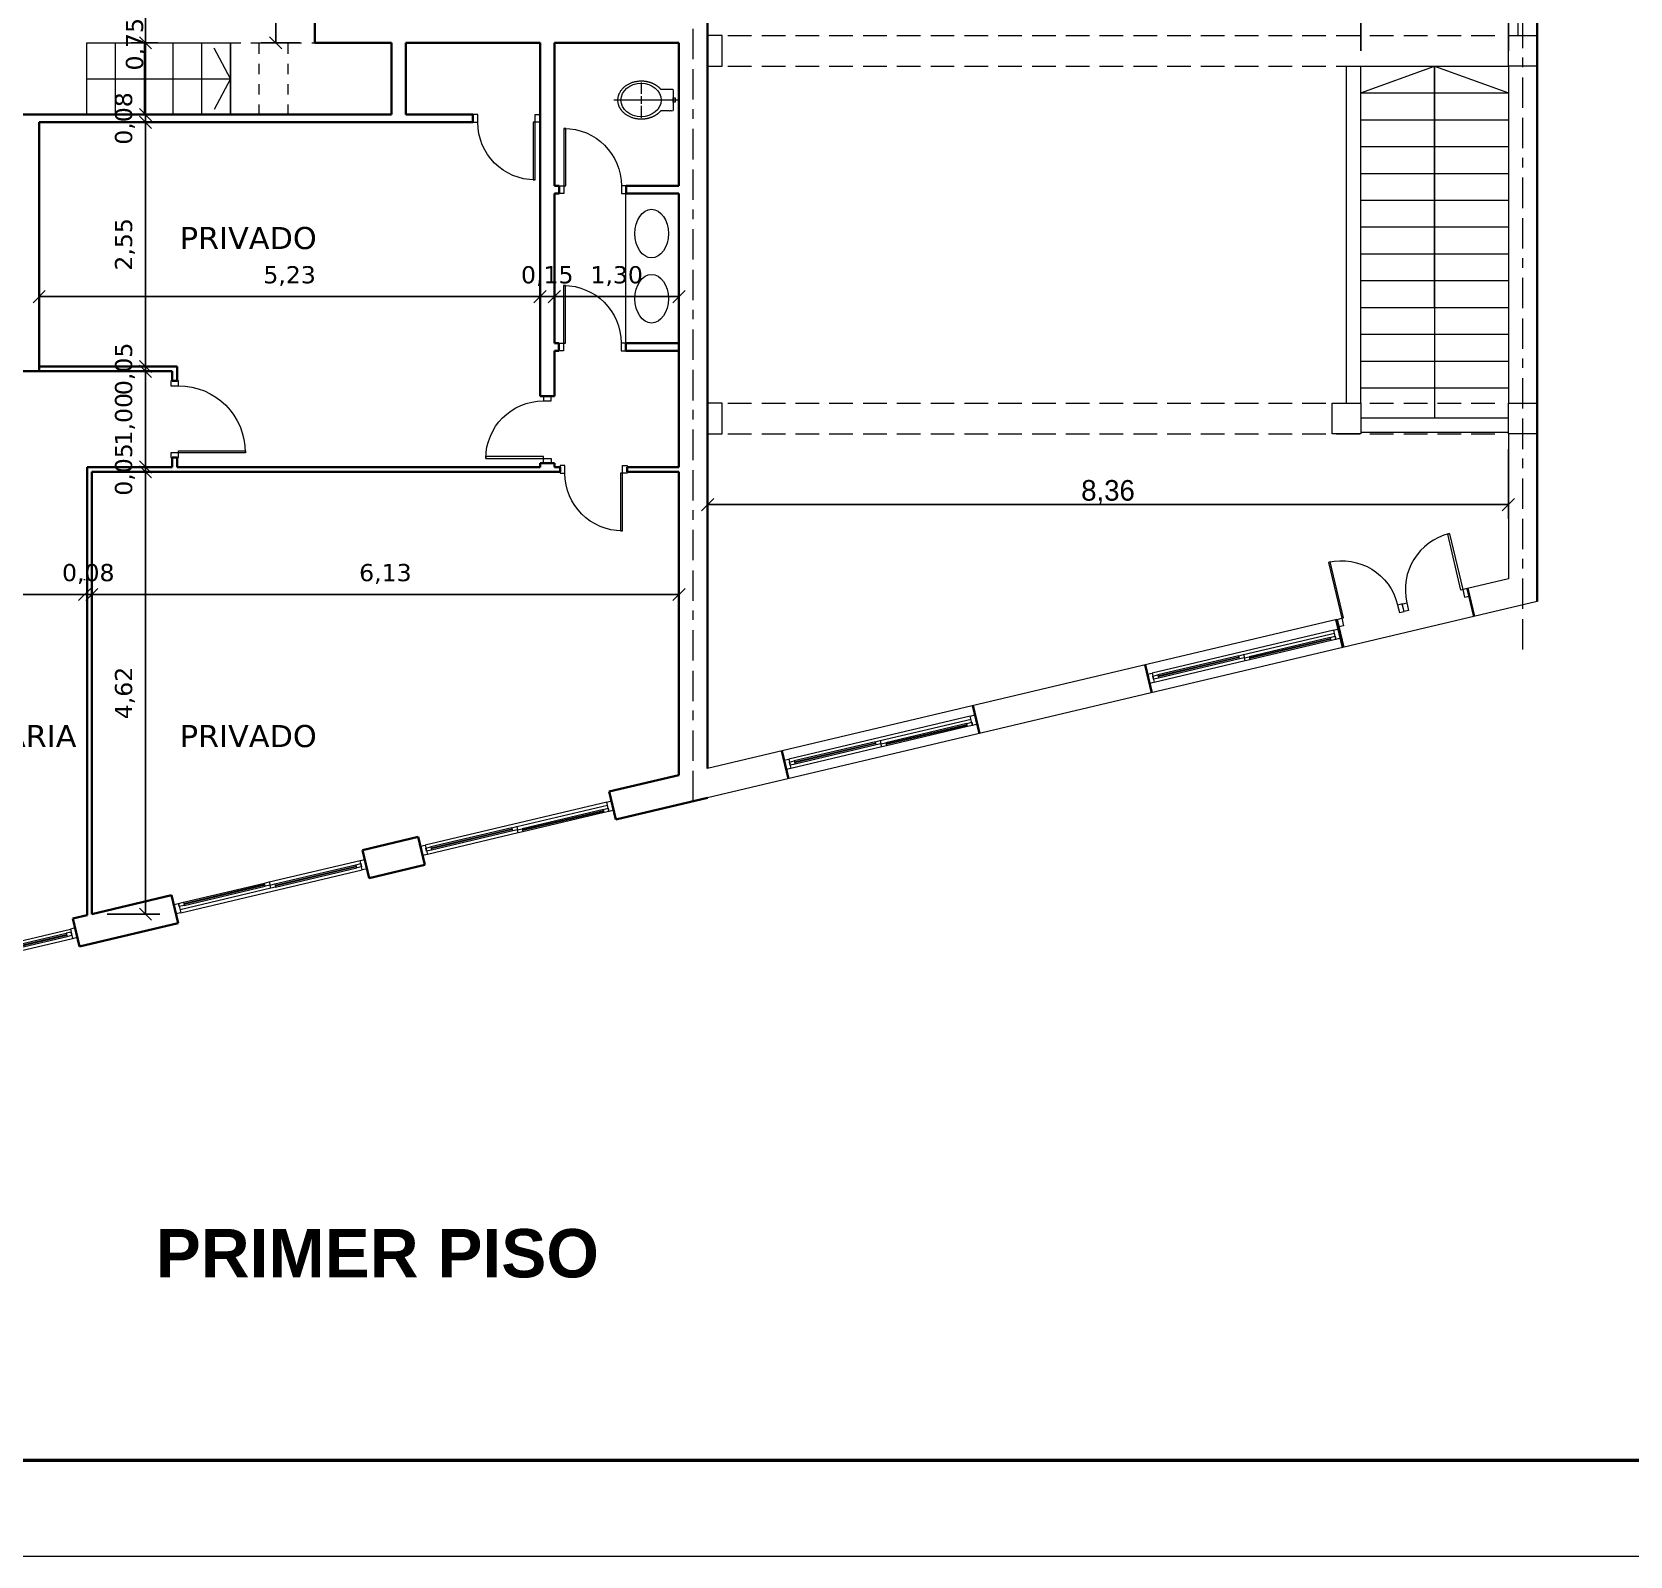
# Model space of a CAD drawing. Header units: metres. Extents: x -163 to 91, y -12 to 67.
# Drawn here: x -114.12 to -97.44, y -12.18 to 3.73 of the extents above; entities that cross this region are included whole.
import ezdxf

# ---------------------------------------------------------------- set-up
doc = ezdxf.new("R2010")
doc.units = ezdxf.units.M
doc.header["$LTSCALE"] = 0.508
doc.header["$PDMODE"] = 1
doc.header["$PDSIZE"] = -2
for name, pattern in [('STYLE_01', [0.41664, 0.20828, -0.20836]), ('STYLE_02', [0.694425, 0.48607, -0.208355]), ('STYLE_07', [1.875, 0.625, -0.20828, 0.625, -0.20836, 0.06943, -0.13893])]:
    doc.linetypes.add(name, pattern=pattern)
doc.layers.get('0').update_dxf_attribs({"lineweight": 18})
for name, color, linetype, lineweight in [('CARPINTERIA', 7, 'Continuous', 13), ('Dimension', 7, 'Continuous', 5), ('Muros', 7, 'Continuous', 35), ('None', 7, 'Continuous', 5), ('ROTUL1', 7, 'Continuous', 20), ('Zócalo', 7, 'Continuous', 9)]:
    doc.layers.add(name, color=color, linetype=linetype, lineweight=lineweight)
doc.styles.add('Arial (bold)', font='')
doc.styles.add('HoratioDBol', font='')
doc.styles.add('Verdana', font='verdana.ttf')
doc.styles.get('Arial (bold)').set_extended_font_data('Arial', bold=True)
doc.styles.get('HoratioDBol').set_extended_font_data('HoratioDBol')
doc.dimstyles.new('personal', dxfattribs={"dimtxt": 0.214974, "dimasz": 0.179989, "dimexe": 0.15, "dimexo": 0.159, "dimgap": 0.001, "dimtad": 1, "dimzin": 3, "dimtxsty": 'HoratioDBol', "dimblk": 'VW_SLASH', "dimcen": 0, "dimdle": 0.001, "dimazin": 0, "dimtfac": 0.8, "dimtix": 1, "dimtmove": 0, "dimatfit": 0, "dimldrblk": 'VW_CONCAVEFILLED', "dimfxl": 0, "dimfrac": 2, "dimtolj": 1, "dimtzin": 3, "dimarcsym": 0})

# ---------------------------------------------------------------- blocks, each defined once
blk = doc.blocks.new('V2M')
at = {"layer": 'CARPINTERIA'}
for p, q in [((-0.922, 0.05), (-0.051, 0.05)), ((-0.922, 0.037), (-0.051, 0.037)), ((-0.922, 0.03), (-0.051, 0.03)), ((-0.922, 0.017), (-0.051, 0.017)), ((0, 0.05), (0.974, 0.05)), ((0, 0.05), (0, 0.017)), ((0.051, 0.017), (0.922, 0.017)), ((0.051, 0.003), (0.922, 0.003)), ((0.974, 0.017), (0.974, -0.017)), ((0, -0.017), (-0.974, -0.017)), ((-0.974, -0.05), (0.974, -0.05)), ((0.051, -0.003), (0.922, -0.003)), ((0.051, -0.017), (0.922, -0.017))]:
    blk.add_line(p, q, dxfattribs=at)
at = {"layer": 'CARPINTERIA', "flags": 128}
for points in [[(-1.025, 0.05), (-0.974, 0.05), (-0.974, -0.05), (-1.025, -0.05)], [(-0.974, 0.05), (-0.922, 0.05), (-0.922, 0.017), (-0.974, 0.017)], [(0, 0.017), (0.051, 0.017), (0.051, -0.017), (0, -0.017)], [(0.974, 0.05), (1.025, 0.05), (1.025, -0.05), (0.974, -0.05)]]:
    blk.add_lwpolyline(points, close=True, dxfattribs=at)
for points in [[(0, 0.017), (-0.051, 0.017), (-0.051, 0.05), (0, 0.05)], [(0.974, -0.017), (0.922, -0.017), (0.922, 0.017), (0.974, 0.017)]]:
    blk.add_lwpolyline(points, dxfattribs=at)
blk = doc.blocks.new('p4 (0.70 (2D)')
at = {"layer": 'CARPINTERIA', "color": 0, "flags": 128}
for points in [[(0.28, 0.64), (0.3, 0.64), (0.3, 0.04), (0.28, 0.04)], [(-0.3, 0.04), (-0.3, -0.04), (-0.35, -0.04), (-0.35, 0.04)], [(0.3, 0.04), (0.3, -0.04), (0.35, -0.04), (0.35, 0.04)]]:
    blk.add_lwpolyline(points, close=True, dxfattribs=at)
at = {"layer": 'CARPINTERIA', "color": 0}
blk.add_arc((0.3, 0.041), 0.6, 90, 180, dxfattribs=at)
blk = doc.blocks.new('inodoro 0.58 x 0.35')
at = {"layer": 'None', "color": 0}
blk.add_line((0, -0.7), (0, -0.03), dxfattribs=at)
at = {"layer": 'None', "color": 0, "linetype": 'Continuous', "lineweight": 9}
for p, q in [((-0.184, -0.415), (-0.064, -0.415)), ((-0.039, -0.415), (0.039, -0.415)), ((0.06, -0.415), (0.186, -0.415))]:
    blk.add_line(p, q, dxfattribs=at)
at = {"layer": 'None', "color": 0}
blk.add_lwpolyline([(-0.023, -0.06), (0.023, -0.06), (0.023, -0.08), (-0.023, -0.08)], close=True, dxfattribs=at)
blk.add_ellipse((0.001, -0.415), major_axis=(0, 0.21), ratio=0.8333333, dxfattribs=at)
blk.add_open_spline([(0.101, -0.6245), (0.147, -0.592), (0.201, -0.478), (0.201, -0.347), (0.174, -0.29), (0.152, -0.242), (0.115, -0.211), (0.115, -0.1455), (0.115, -0.08), (0.001, -0.08), (-0.113, -0.08), (-0.113, -0.1455), (-0.113, -0.211), (-0.15, -0.242), (-0.172, -0.29), (-0.199, -0.347), (-0.199, -0.478), (-0.145, -0.592), (-0.053, -0.657), (0.055, -0.657), (0.101, -0.6245)], degree=2, knots=[0, 0, 0, 1, 2, 3, 3, 4, 4, 5, 5, 6, 6, 7, 7, 8, 8, 9, 10, 11, 12, 13, 13, 13], dxfattribs=at)
blk = doc.blocks.new('VW_SLASH')
at = {"color": 0, "linetype": 'ByBlock', "lineweight": -2}
blk.add_line((0, 0), (-1, 0), dxfattribs=at)
at = {"layer": 'Zócalo', "color": 0}
blk.add_lwpolyline([(0.354, 0.354), (-0.354, -0.354)], dxfattribs=at)
blk = doc.blocks.new('*D257')
at = {"layer": 'Defpoints', "color": 0, "lineweight": 0, "transparency": 16777216}
for p in [(-113.499, -2.14), (-113.499, -2.38), (-107.369, -2.58)]:
    blk.add_point(p, dxfattribs=at)
at = {"layer": 'Dimension', "color": 0, "lineweight": -2, "transparency": 16777216}
for p, q in [((-113.499, -2.221), (-113.499, -1.99)), ((-107.369, -2.421), (-107.369, -1.99)), ((-107.549, -2.14), (-113.319, -2.14))]:
    blk.add_line(p, q, dxfattribs=at)
at = {"layer": 'Dimension', "color": 0, "lineweight": -2, "transparency": 16777216, "xscale": 0.179989013671875, "yscale": 0.179989013671875, "zscale": 0.179989013671875, "rotation": 180}
blk.add_blockref('VW_SLASH', (-113.499, -2.14), dxfattribs=at)
at = {"layer": 'Dimension', "color": 0, "lineweight": -2, "transparency": 16777216, "xscale": 0.179989013671875, "yscale": 0.179989013671875, "zscale": 0.179989013671875}
blk.add_blockref('VW_SLASH', (-107.369, -2.14), dxfattribs=at)
at = {"layer": 'Dimension', "color": 0, "transparency": 16777216, "insert": (-110.434, -1.926), "char_height": 0.1794, "attachment_point": 5, "style": 'Verdana'}
blk.add_mtext('\\A1;6,13', dxfattribs=at)
blk = doc.blocks.new('VW_CONCAVEFILLED')
at = {"linetype": 'ByBlock', "lineweight": 0}
blk.add_hatch(color=0, dxfattribs=at).paths.add_polyline_path([(-1.111, 0.298), (-1.079, 0.28), (-1.046, 0.263), (-1.013, 0.247), (-0.98, 0.231), (-0.947, 0.216), (-0.914, 0.201), (-0.88, 0.187), (-0.847, 0.173), (-0.813, 0.16), (-0.779, 0.147), (-0.745, 0.135), (-0.711, 0.123), (-0.677, 0.112), (-0.643, 0.101), (-0.608, 0.091), (-0.574, 0.082), (-0.539, 0.073), (-0.504, 0.064), (-0.469, 0.056), (-0.434, 0.049), (-0.398, 0.042), (-0.363, 0.035), (-0.327, 0.029), (-0.291, 0.024), (-0.255, 0.019), (-0.219, 0.015), (-0.183, 0.011), (-0.147, 0.008), (-0.11, 0.005), (-0.074, 0.003), (-0.037, 0.001), (0, 0), (-0.037, -0.001), (-0.074, -0.003), (-0.11, -0.005), (-0.147, -0.008), (-0.183, -0.011), (-0.219, -0.015), (-0.255, -0.019), (-0.291, -0.024), (-0.327, -0.029), (-0.363, -0.035), (-0.398, -0.042), (-0.434, -0.049), (-0.469, -0.056), (-0.504, -0.064), (-0.539, -0.073), (-0.574, -0.082), (-0.608, -0.091), (-0.643, -0.101), (-0.677, -0.112), (-0.711, -0.123), (-0.745, -0.135), (-0.779, -0.147), (-0.813, -0.16), (-0.847, -0.173), (-0.88, -0.187), (-0.914, -0.201), (-0.947, -0.216), (-0.98, -0.231), (-1.013, -0.247), (-1.046, -0.263), (-1.079, -0.28), (-1.111, -0.298), (-1.097, -0.282), (-1.085, -0.267), (-1.072, -0.25), (-1.061, -0.233), (-1.051, -0.215), (-1.041, -0.197), (-1.032, -0.179), (-1.024, -0.16), (-1.017, -0.141), (-1.011, -0.121), (-1.006, -0.101), (-1.001, -0.081), (-0.998, -0.061), (-0.996, -0.041), (-0.994, -0.02), (-0.994, 0), (-0.994, 0.02), (-0.996, 0.041), (-0.998, 0.061), (-1.001, 0.081), (-1.006, 0.101), (-1.011, 0.121), (-1.017, 0.141), (-1.024, 0.16), (-1.032, 0.179), (-1.041, 0.197), (-1.051, 0.215), (-1.061, 0.233), (-1.072, 0.25), (-1.085, 0.267), (-1.097, 0.282)])
at = {"layer": 'Zócalo', "color": 0}
blk.add_lwpolyline([(-1.111, 0.298), (-1.079, 0.28), (-1.046, 0.263), (-1.013, 0.247), (-0.98, 0.231), (-0.947, 0.216), (-0.914, 0.201), (-0.88, 0.187), (-0.847, 0.173), (-0.813, 0.16), (-0.779, 0.147), (-0.745, 0.135), (-0.711, 0.123), (-0.677, 0.112), (-0.643, 0.101), (-0.608, 0.091), (-0.574, 0.082), (-0.539, 0.073), (-0.504, 0.064), (-0.469, 0.056), (-0.434, 0.049), (-0.398, 0.042), (-0.363, 0.035), (-0.327, 0.029), (-0.291, 0.024), (-0.255, 0.019), (-0.219, 0.015), (-0.183, 0.011), (-0.147, 0.008), (-0.11, 0.005), (-0.074, 0.003), (-0.037, 0.001), (0, 0), (-0.037, -0.001), (-0.074, -0.003), (-0.11, -0.005), (-0.147, -0.008), (-0.183, -0.011), (-0.219, -0.015), (-0.255, -0.019), (-0.291, -0.024), (-0.327, -0.029), (-0.363, -0.035), (-0.398, -0.042), (-0.434, -0.049), (-0.469, -0.056), (-0.504, -0.064), (-0.539, -0.073), (-0.574, -0.082), (-0.608, -0.091), (-0.643, -0.101), (-0.677, -0.112), (-0.711, -0.123), (-0.745, -0.135), (-0.779, -0.147), (-0.813, -0.16), (-0.847, -0.173), (-0.88, -0.187), (-0.914, -0.201), (-0.947, -0.216), (-0.98, -0.231), (-1.013, -0.247), (-1.046, -0.263), (-1.079, -0.28), (-1.111, -0.298), (-1.097, -0.282), (-1.085, -0.267), (-1.072, -0.25), (-1.061, -0.233), (-1.051, -0.215), (-1.041, -0.197), (-1.032, -0.179), (-1.024, -0.16), (-1.017, -0.141), (-1.011, -0.121), (-1.006, -0.101), (-1.001, -0.081), (-0.998, -0.061), (-0.996, -0.041), (-0.994, -0.02), (-0.994, 0), (-0.994, 0.02), (-0.996, 0.041), (-0.998, 0.061), (-1.001, 0.081), (-1.006, 0.101), (-1.011, 0.121), (-1.017, 0.141), (-1.024, 0.16), (-1.032, 0.179), (-1.041, 0.197), (-1.051, 0.215), (-1.061, 0.233), (-1.072, 0.25), (-1.085, 0.267), (-1.097, 0.282)], close=True, dxfattribs=at)
blk = doc.blocks.new('P 0.80 (0.10)')
at = {"layer": 'CARPINTERIA', "color": 0, "flags": 128}
for points in [[(-0.33, 0.739), (-0.35, 0.739), (-0.35, 0.04), (-0.33, 0.04)], [(-0.4, 0.0395), (-0.35, 0.0395), (-0.35, -0.0405), (-0.4, -0.0405)], [(0.35, 0.0395), (0.4, 0.0395), (0.4, -0.0405), (0.35, -0.0405)]]:
    blk.add_lwpolyline(points, close=True, dxfattribs=at)
at = {"layer": 'CARPINTERIA', "color": 0}
blk.add_arc((-0.35, 0.038), 0.7, 0, 90, dxfattribs=at)
blk = doc.blocks.new('*D282')
at = {"layer": 'Defpoints', "color": 0, "lineweight": 0, "transparency": 16777216}
for p in [(-113.499, -0.86), (-112.939, -0.86), (-113.499, -5.478)]:
    blk.add_point(p, dxfattribs=at)
at = {"layer": 'Dimension', "color": 0, "lineweight": -2, "transparency": 16777216}
for p, q in [((-113.34, -0.86), (-112.789, -0.86)), ((-112.939, -5.298), (-112.939, -1.04)), ((-113.34, -5.478), (-112.789, -5.478))]:
    blk.add_line(p, q, dxfattribs=at)
at = {"layer": 'Dimension', "color": 0, "lineweight": -2, "transparency": 16777216, "xscale": 0.179989013671875, "yscale": 0.179989013671875, "zscale": 0.179989013671875}
for p, rotation in [((-112.939, -0.86), 90), ((-112.939, -5.478), 270)]:
    blk.add_blockref('VW_SLASH', p, dxfattribs=dict(at, rotation=rotation))
at = {"layer": 'Dimension', "color": 0, "transparency": 16777216, "insert": (-113.153, -3.169), "char_height": 0.1794, "attachment_point": 5, "rotation": 90, "style": 'Verdana'}
blk.add_mtext('\\A1;4,62', dxfattribs=at)
blk = doc.blocks.new('*D285')
at = {"layer": 'Defpoints', "color": 0, "lineweight": 0, "transparency": 16777216}
for p in [(-115.949, -2.14), (-113.574, -2.14), (-115.949, -2.36)]:
    blk.add_point(p, dxfattribs=at)
at = {"layer": 'Dimension', "color": 0, "lineweight": -2, "transparency": 16777216}
for p, q in [((-115.949, -2.201), (-115.949, -1.99)), ((-113.574, -1.981), (-113.574, -1.99)), ((-113.754, -2.14), (-115.769, -2.14))]:
    blk.add_line(p, q, dxfattribs=at)
at = {"layer": 'Dimension', "color": 0, "lineweight": -2, "transparency": 16777216, "xscale": 0.179989013671875, "yscale": 0.179989013671875, "zscale": 0.179989013671875, "rotation": 180}
blk.add_blockref('VW_SLASH', (-115.949, -2.14), dxfattribs=at)
at = {"layer": 'Dimension', "color": 0, "lineweight": -2, "transparency": 16777216, "xscale": 0.179989013671875, "yscale": 0.179989013671875, "zscale": 0.179989013671875}
blk.add_blockref('VW_SLASH', (-113.574, -2.14), dxfattribs=at)
at = {"layer": 'Dimension', "color": 0, "transparency": 16777216, "insert": (-114.761, -1.926), "char_height": 0.1794, "attachment_point": 5, "style": 'Verdana'}
blk.add_mtext('\\A1;2,38', dxfattribs=at)
blk = doc.blocks.new('*D286')
at = {"layer": 'Defpoints', "color": 0, "lineweight": 0, "transparency": 16777216}
for p in [(-113.574, -2.14), (-113.574, -2.14), (-113.499, -2.14)]:
    blk.add_point(p, dxfattribs=at)
at = {"layer": 'Dimension', "color": 0, "lineweight": -2, "transparency": 16777216}
for p, q in [((-113.574, -1.981), (-113.574, -1.99)), ((-113.499, -1.981), (-113.499, -1.99)), ((-113.754, -2.14), (-113.934, -2.14)), ((-113.499, -2.14), (-113.574, -2.14)), ((-113.319, -2.14), (-113.139, -2.14))]:
    blk.add_line(p, q, dxfattribs=at)
at = {"layer": 'Dimension', "color": 0, "lineweight": -2, "transparency": 16777216, "xscale": 0.179989013671875, "yscale": 0.179989013671875, "zscale": 0.179989013671875}
blk.add_blockref('VW_SLASH', (-113.574, -2.14), dxfattribs=at)
at = {"layer": 'Dimension', "color": 0, "lineweight": -2, "transparency": 16777216, "xscale": 0.179989013671875, "yscale": 0.179989013671875, "zscale": 0.179989013671875, "rotation": 180}
blk.add_blockref('VW_SLASH', (-113.499, -2.14), dxfattribs=at)
at = {"layer": 'Dimension', "color": 0, "transparency": 16777216, "insert": (-113.536, -1.926), "char_height": 0.1794, "attachment_point": 5, "style": 'Verdana'}
blk.add_mtext('\\A1;0,08', dxfattribs=at)
blk = doc.blocks.new('*D287')
at = {"layer": 'Defpoints', "color": 0, "lineweight": 0, "transparency": 16777216}
for p in [(-112.939, 3.62), (-112.65, 3.62), (-112.879, 2.87)]:
    blk.add_point(p, dxfattribs=at)
at = {"layer": 'Dimension', "color": 0, "lineweight": -2, "transparency": 16777216}
for p, q in [((-112.939, 3.8), (-112.939, 3.98)), ((-112.809, 3.62), (-113.089, 3.62)), ((-112.939, 2.87), (-112.939, 3.62)), ((-113.038, 2.87), (-113.089, 2.87)), ((-112.939, 2.69), (-112.939, 2.51))]:
    blk.add_line(p, q, dxfattribs=at)
at = {"layer": 'Dimension', "color": 0, "lineweight": -2, "transparency": 16777216, "xscale": 0.179989013671875, "yscale": 0.179989013671875, "zscale": 0.179989013671875}
for p, rotation in [((-112.939, 3.62), 270), ((-112.939, 2.87), 90)]:
    blk.add_blockref('VW_SLASH', p, dxfattribs=dict(at, rotation=rotation))
at = {"layer": 'Dimension', "color": 0, "transparency": 16777216, "insert": (-113.039, 3.605), "char_height": 0.1794, "attachment_point": 5, "rotation": 90, "style": 'Verdana'}
blk.add_mtext('\\A1;0,75', dxfattribs=at)
blk = doc.blocks.new('*D288')
at = {"layer": 'Defpoints', "color": 0, "lineweight": 0, "transparency": 16777216}
for p in [(-112.939, 2.87), (-112.879, 2.87), (-113.109, 2.79)]:
    blk.add_point(p, dxfattribs=at)
at = {"layer": 'Dimension', "color": 0, "lineweight": -2, "transparency": 16777216}
for p, q in [((-112.939, 3.05), (-112.939, 3.23)), ((-113.038, 2.87), (-113.089, 2.87)), ((-112.939, 2.79), (-112.939, 2.87)), ((-112.95, 2.79), (-112.789, 2.79)), ((-112.939, 2.61), (-112.939, 2.43))]:
    blk.add_line(p, q, dxfattribs=at)
at = {"layer": 'Dimension', "color": 0, "lineweight": -2, "transparency": 16777216, "xscale": 0.179989013671875, "yscale": 0.179989013671875, "zscale": 0.179989013671875}
for p, rotation in [((-112.939, 2.87), 270), ((-112.939, 2.79), 90)]:
    blk.add_blockref('VW_SLASH', p, dxfattribs=dict(at, rotation=rotation))
at = {"layer": 'Dimension', "color": 0, "transparency": 16777216, "insert": (-113.153, 2.83), "char_height": 0.1794, "attachment_point": 5, "rotation": 90, "style": 'Verdana'}
blk.add_mtext('\\A1;0,08', dxfattribs=at)
blk = doc.blocks.new('*D289')
at = {"layer": 'Defpoints', "color": 0, "lineweight": 0, "transparency": 16777216}
for p in [(-113.109, 2.79), (-112.939, 2.79), (-112.852, 0.24)]:
    blk.add_point(p, dxfattribs=at)
at = {"layer": 'Dimension', "color": 0, "lineweight": -2, "transparency": 16777216}
for p, q in [((-112.95, 2.79), (-112.789, 2.79)), ((-112.939, 0.42), (-112.939, 2.61)), ((-113.011, 0.24), (-113.089, 0.24))]:
    blk.add_line(p, q, dxfattribs=at)
at = {"layer": 'Dimension', "color": 0, "lineweight": -2, "transparency": 16777216, "xscale": 0.179989013671875, "yscale": 0.179989013671875, "zscale": 0.179989013671875}
for p, rotation in [((-112.939, 2.79), 90), ((-112.939, 0.24), 270)]:
    blk.add_blockref('VW_SLASH', p, dxfattribs=dict(at, rotation=rotation))
at = {"layer": 'Dimension', "color": 0, "transparency": 16777216, "insert": (-113.153, 1.515), "char_height": 0.1794, "attachment_point": 5, "rotation": 90, "style": 'Verdana'}
blk.add_mtext('\\A1;2,55', dxfattribs=at)
blk = doc.blocks.new('*D290')
at = {"layer": 'Defpoints', "color": 0, "lineweight": 0, "transparency": 16777216}
for p in [(-112.939, 0.24), (-112.939, 0.19), (-112.852, 0.24)]:
    blk.add_point(p, dxfattribs=at)
at = {"layer": 'Dimension', "color": 0, "lineweight": -2, "transparency": 16777216}
for p, q in [((-112.939, 0.42), (-112.939, 0.6)), ((-113.098, 0.19), (-113.089, 0.19)), ((-113.011, 0.24), (-113.089, 0.24)), ((-112.939, 0.19), (-112.939, 0.24)), ((-112.939, 0.01), (-112.939, -0.17))]:
    blk.add_line(p, q, dxfattribs=at)
at = {"layer": 'Dimension', "color": 0, "lineweight": -2, "transparency": 16777216, "xscale": 0.179989013671875, "yscale": 0.179989013671875, "zscale": 0.179989013671875}
for p, rotation in [((-112.939, 0.24), 270), ((-112.939, 0.19), 90)]:
    blk.add_blockref('VW_SLASH', p, dxfattribs=dict(at, rotation=rotation))
at = {"layer": 'Dimension', "color": 0, "transparency": 16777216, "insert": (-113.153, 0.215), "char_height": 0.1794, "attachment_point": 5, "rotation": 90, "style": 'Verdana'}
blk.add_mtext('\\A1;0,05', dxfattribs=at)
blk = doc.blocks.new('*D291')
at = {"layer": 'Defpoints', "color": 0, "lineweight": 0, "transparency": 16777216}
for p in [(-112.939, 0.19), (-112.939, 0.19), (-112.881, -0.81)]:
    blk.add_point(p, dxfattribs=at)
at = {"layer": 'Dimension', "color": 0, "lineweight": -2, "transparency": 16777216}
for p, q in [((-113.098, 0.19), (-113.089, 0.19)), ((-112.939, -0.63), (-112.939, 0.01)), ((-113.04, -0.81), (-113.089, -0.81))]:
    blk.add_line(p, q, dxfattribs=at)
at = {"layer": 'Dimension', "color": 0, "lineweight": -2, "transparency": 16777216, "xscale": 0.179989013671875, "yscale": 0.179989013671875, "zscale": 0.179989013671875}
for p, rotation in [((-112.939, 0.19), 90), ((-112.939, -0.81), 270)]:
    blk.add_blockref('VW_SLASH', p, dxfattribs=dict(at, rotation=rotation))
at = {"layer": 'Dimension', "color": 0, "transparency": 16777216, "insert": (-113.153, -0.31), "char_height": 0.1794, "attachment_point": 5, "rotation": 90, "style": 'Verdana'}
blk.add_mtext('\\A1;1,00', dxfattribs=at)
blk = doc.blocks.new('*D292')
at = {"layer": 'Defpoints', "color": 0, "lineweight": 0, "transparency": 16777216}
for p in [(-112.939, -0.81), (-112.881, -0.81), (-112.927, -0.86)]:
    blk.add_point(p, dxfattribs=at)
at = {"layer": 'Dimension', "color": 0, "lineweight": -2, "transparency": 16777216}
for p, q in [((-112.939, -0.63), (-112.939, -0.45)), ((-113.04, -0.81), (-113.089, -0.81)), ((-112.939, -0.86), (-112.939, -0.81)), ((-113.086, -0.86), (-113.089, -0.86)), ((-112.939, -1.04), (-112.939, -1.22))]:
    blk.add_line(p, q, dxfattribs=at)
at = {"layer": 'Dimension', "color": 0, "lineweight": -2, "transparency": 16777216, "xscale": 0.179989013671875, "yscale": 0.179989013671875, "zscale": 0.179989013671875}
for p, rotation in [((-112.939, -0.81), 270), ((-112.939, -0.86), 90)]:
    blk.add_blockref('VW_SLASH', p, dxfattribs=dict(at, rotation=rotation))
at = {"layer": 'Dimension', "color": 0, "transparency": 16777216, "insert": (-113.153, -0.835), "char_height": 0.1794, "attachment_point": 5, "rotation": 90, "style": 'Verdana'}
blk.add_mtext('\\A1;0,05', dxfattribs=at)
blk = doc.blocks.new('*D293')
at = {"layer": 'Defpoints', "color": 0, "lineweight": 0, "transparency": 16777216}
for p in [(-114.049, 0.97), (-114.049, 0.6), (-108.819, 0.6)]:
    blk.add_point(p, dxfattribs=at)
at = {"layer": 'Dimension', "color": 0, "lineweight": -2, "transparency": 16777216}
for p, q in [((-114.049, 0.759), (-114.049, 1.12)), ((-108.819, 0.759), (-108.819, 1.12)), ((-108.999, 0.97), (-113.869, 0.97))]:
    blk.add_line(p, q, dxfattribs=at)
at = {"layer": 'Dimension', "color": 0, "lineweight": -2, "transparency": 16777216, "xscale": 0.179989013671875, "yscale": 0.179989013671875, "zscale": 0.179989013671875, "rotation": 180}
blk.add_blockref('VW_SLASH', (-114.049, 0.97), dxfattribs=at)
at = {"layer": 'Dimension', "color": 0, "lineweight": -2, "transparency": 16777216, "xscale": 0.179989013671875, "yscale": 0.179989013671875, "zscale": 0.179989013671875}
blk.add_blockref('VW_SLASH', (-108.819, 0.97), dxfattribs=at)
at = {"layer": 'Dimension', "color": 0, "transparency": 16777216, "insert": (-111.434, 1.184), "char_height": 0.1794, "attachment_point": 5, "style": 'Verdana'}
blk.add_mtext('\\A1;5,23', dxfattribs=at)
blk = doc.blocks.new('*D294')
at = {"layer": 'Defpoints', "color": 0, "lineweight": 0, "transparency": 16777216}
for p in [(-108.819, 0.97), (-108.819, 0.6), (-108.669, 0.65)]:
    blk.add_point(p, dxfattribs=at)
at = {"layer": 'Dimension', "color": 0, "lineweight": -2, "transparency": 16777216}
for p, q in [((-108.819, 0.759), (-108.819, 1.12)), ((-108.669, 0.809), (-108.669, 1.12)), ((-108.999, 0.97), (-109.179, 0.97)), ((-108.669, 0.97), (-108.819, 0.97)), ((-108.489, 0.97), (-108.309, 0.97))]:
    blk.add_line(p, q, dxfattribs=at)
at = {"layer": 'Dimension', "color": 0, "lineweight": -2, "transparency": 16777216, "xscale": 0.179989013671875, "yscale": 0.179989013671875, "zscale": 0.179989013671875}
blk.add_blockref('VW_SLASH', (-108.819, 0.97), dxfattribs=at)
at = {"layer": 'Dimension', "color": 0, "lineweight": -2, "transparency": 16777216, "xscale": 0.179989013671875, "yscale": 0.179989013671875, "zscale": 0.179989013671875, "rotation": 180}
blk.add_blockref('VW_SLASH', (-108.669, 0.97), dxfattribs=at)
at = {"layer": 'Dimension', "color": 0, "transparency": 16777216, "insert": (-108.744, 1.184), "char_height": 0.1794, "attachment_point": 5, "style": 'Verdana'}
blk.add_mtext('\\A1;0,15', dxfattribs=at)
blk = doc.blocks.new('*D295')
at = {"layer": 'Defpoints', "color": 0, "lineweight": 0, "transparency": 16777216}
for p in [(-108.669, 0.97), (-107.369, 0.74), (-108.669, 0.65)]:
    blk.add_point(p, dxfattribs=at)
at = {"layer": 'Dimension', "color": 0, "lineweight": -2, "transparency": 16777216}
for p, q in [((-108.669, 0.809), (-108.669, 1.12)), ((-107.369, 0.899), (-107.369, 1.12)), ((-107.549, 0.97), (-108.489, 0.97))]:
    blk.add_line(p, q, dxfattribs=at)
at = {"layer": 'Dimension', "color": 0, "lineweight": -2, "transparency": 16777216, "xscale": 0.179989013671875, "yscale": 0.179989013671875, "zscale": 0.179989013671875, "rotation": 180}
blk.add_blockref('VW_SLASH', (-108.669, 0.97), dxfattribs=at)
at = {"layer": 'Dimension', "color": 0, "lineweight": -2, "transparency": 16777216, "xscale": 0.179989013671875, "yscale": 0.179989013671875, "zscale": 0.179989013671875}
blk.add_blockref('VW_SLASH', (-107.369, 0.97), dxfattribs=at)
at = {"layer": 'Dimension', "color": 0, "transparency": 16777216, "insert": (-108.019, 1.184), "char_height": 0.1794, "attachment_point": 5, "style": 'Verdana'}
blk.add_mtext('\\A1;1,30', dxfattribs=at)
blk = doc.blocks.new('*D296')
at = {"layer": 'Defpoints', "color": 0, "lineweight": 0, "transparency": 16777216}
for p in [(-111.579, 6.27), (-111.169, 6.27), (-111.169, 3.62)]:
    blk.add_point(p, dxfattribs=at)
at = {"layer": 'Dimension', "color": 0, "lineweight": -2, "transparency": 16777216}
for p, q in [((-111.328, 6.27), (-111.729, 6.27)), ((-111.579, 3.8), (-111.579, 6.09)), ((-111.328, 3.62), (-111.729, 3.62))]:
    blk.add_line(p, q, dxfattribs=at)
at = {"layer": 'Dimension', "color": 0, "lineweight": -2, "transparency": 16777216, "xscale": 0.179989013671875, "yscale": 0.179989013671875, "zscale": 0.179989013671875}
for p, rotation in [((-111.579, 6.27), 90), ((-111.579, 3.62), 270)]:
    blk.add_blockref('VW_SLASH', p, dxfattribs=dict(at, rotation=rotation))
at = {"layer": 'Dimension', "color": 0, "transparency": 16777216, "insert": (-111.793, 4.945), "char_height": 0.1794, "attachment_point": 5, "rotation": 90, "style": 'Verdana'}
blk.add_mtext('\\A1;2,65', dxfattribs=at)
blk = doc.blocks.new('*D350')
at = {"layer": 'Defpoints', "color": 0, "lineweight": 0, "transparency": 16777216}
for p in [(-98.709, 4.31), (-100.249, 3.377), (-98.709, 3.377)]:
    blk.add_point(p, dxfattribs=at)
at = {"layer": 'Dimension', "color": 0, "lineweight": -2, "transparency": 16777216}
for p, q in [((-100.249, 3.536), (-100.249, 4.46)), ((-98.709, 3.536), (-98.709, 4.46)), ((-100.069, 4.31), (-98.889, 4.31))]:
    blk.add_line(p, q, dxfattribs=at)
at = {"layer": 'Dimension', "color": 0, "lineweight": -2, "transparency": 16777216, "xscale": 0.179989013671875, "yscale": 0.179989013671875, "zscale": 0.179989013671875, "rotation": 180}
blk.add_blockref('VW_SLASH', (-100.249, 4.31), dxfattribs=at)
at = {"layer": 'Dimension', "color": 0, "lineweight": -2, "transparency": 16777216, "xscale": 0.179989013671875, "yscale": 0.179989013671875, "zscale": 0.179989013671875}
blk.add_blockref('VW_SLASH', (-98.709, 4.31), dxfattribs=at)
at = {"layer": 'Dimension', "color": 0, "lineweight": 5, "transparency": 16777216, "insert": (-99.479, 4.439), "char_height": 0.215, "attachment_point": 5, "style": 'HoratioDBol'}
blk.add_mtext('\\A1;1,54', dxfattribs=at)
blk = doc.blocks.new('*D351')
at = {"layer": 'Defpoints', "color": 0, "lineweight": 0, "transparency": 16777216}
for p in [(-107.069, -0.463, -3), (-98.709, -0.463, -3), (-107.069, -1.202)]:
    blk.add_point(p, dxfattribs=at)
at = {"layer": 'Dimension', "color": 0, "lineweight": -2, "transparency": 16777216}
for p, q in [((-107.069, -0.622), (-107.069, -1.352)), ((-98.709, -0.622), (-98.709, -1.352)), ((-98.889, -1.202), (-106.889, -1.202))]:
    blk.add_line(p, q, dxfattribs=at)
at = {"layer": 'Dimension', "color": 0, "lineweight": -2, "transparency": 16777216, "xscale": 0.179989013671875, "yscale": 0.179989013671875, "zscale": 0.179989013671875, "rotation": 180}
blk.add_blockref('VW_SLASH', (-107.069, -1.202), dxfattribs=at)
at = {"layer": 'Dimension', "color": 0, "lineweight": -2, "transparency": 16777216, "xscale": 0.179989013671875, "yscale": 0.179989013671875, "zscale": 0.179989013671875}
blk.add_blockref('VW_SLASH', (-98.709, -1.202), dxfattribs=at)
at = {"layer": 'Dimension', "color": 0, "lineweight": 5, "transparency": 16777216, "insert": (-102.889, -1.073), "char_height": 0.215, "attachment_point": 5, "style": 'HoratioDBol'}
blk.add_mtext('\\A1;8,36', dxfattribs=at)

msp = doc.modelspace()

# ---------------------------------------------------------------- linework, layer by layer
at = {"layer": 'Muros'}
for p, q in [((-98.409, 43.91), (-98.409, -2.214)), ((-107.069, 43.61), (-107.069, -3.956)), ((-111.169, 3.62), (-111.169, 3.95)), ((-110.369, 3.62), (-111.169, 3.62)), ((-110.369, 3.62), (-110.369, 2.87)), ((-108.819, 3.62), (-110.219, 3.62)), ((-110.219, 3.62), (-110.219, 2.87)), ((-108.819, 3.62), (-108.819, 2.87)), ((-107.369, 3.62), (-108.669, 3.62)), ((-108.669, 3.62), (-108.669, 2.125)), ((-107.369, 3.62), (-107.369, 2.125)), ((-116.379, 2.87), (-110.369, 2.87)), ((-110.219, 2.87), (-109.519, 2.87)), ((-109.519, 2.79), (-109.519, 2.87)), ((-108.819, 2.79), (-108.819, 2.87)), ((-114.049, 2.79), (-114.049, 0.19)), ((-114.049, 2.79), (-109.519, 2.79)), ((-108.819, 2.79), (-108.819, -0.07)), ((-108.619, 2.125), (-108.669, 2.125)), ((-108.619, 2.045), (-108.669, 2.045)), ((-108.669, 2.045), (-108.669, 0.485)), ((-108.619, 2.125), (-108.619, 2.045)), ((-107.919, 2.125), (-107.919, 2.045)), ((-107.369, 2.125), (-107.919, 2.125)), ((-107.369, 2.045), (-107.919, 2.045)), ((-107.369, 2.045), (-107.369, -0.81)), ((-108.623, 0.485), (-108.669, 0.485)), ((-108.669, 0.405), (-108.669, -0.07)), ((-108.623, 0.405), (-108.669, 0.405)), ((-108.623, 0.485), (-108.623, 0.405)), ((-107.923, 0.485), (-107.923, 0.405)), ((-107.369, 0.485), (-107.923, 0.485)), ((-107.369, 0.405), (-107.923, 0.405)), ((-114.049, 0.19), (-116.459, 0.19)), ((-114.049, 0.24), (-112.609, 0.24)), ((-114.049, 0.19), (-112.659, 0.19)), ((-112.659, 0.19), (-112.659, 0.09)), ((-112.609, 0.24), (-112.609, 0.09)), ((-112.659, 0.09), (-112.609, 0.09)), ((-108.819, -0.07), (-108.669, -0.07)), ((-113.549, -0.81), (-112.659, -0.81)), ((-113.549, -5.49), (-113.549, -0.81)), ((-112.659, -0.71), (-112.659, -0.81)), ((-112.659, -0.71), (-112.609, -0.71)), ((-112.609, -0.71), (-112.609, -0.81)), ((-112.609, -0.81), (-108.819, -0.81)), ((-108.819, -0.77), (-108.819, -0.81)), ((-108.819, -0.77), (-108.669, -0.77)), ((-108.669, -0.77), (-108.669, -0.81)), ((-108.669, -0.81), (-108.609, -0.81)), ((-108.609, -0.86), (-108.609, -0.81)), ((-107.909, -0.81), (-107.369, -0.81)), ((-107.909, -0.86), (-107.909, -0.81)), ((-113.499, -0.86), (-108.609, -0.86)), ((-113.499, -5.478), (-113.499, -0.86)), ((-107.909, -0.86), (-107.369, -0.86)), ((-107.369, -0.86), (-107.369, -4.027)), ((-99.066, -2.37), (-99.136, -2.078)), ((-100.437, -2.695), (-100.507, -2.403)), ((-100.429, -2.693), (-100.498, -2.401)), ((-102.432, -3.167), (-102.501, -2.875)), ((-104.231, -3.593), (-104.3, -3.301)), ((-106.226, -4.065), (-106.295, -3.773)), ((-108.096, -4.199), (-107.369, -4.027)), ((-108.027, -4.491), (-108.096, -4.199)), ((-108.027, -4.491), (-107.069, -4.264)), ((-110.671, -4.809), (-110.091, -4.672)), ((-110.022, -4.963), (-110.091, -4.672)), ((-110.602, -5.101), (-110.671, -4.809)), ((-110.602, -5.101), (-110.022, -4.963)), ((-113.499, -5.478), (-112.666, -5.281)), ((-112.596, -5.573), (-112.666, -5.281)), ((-113.696, -5.525), (-113.549, -5.49)), ((-113.627, -5.817), (-113.696, -5.525)), ((-113.627, -5.817), (-112.596, -5.573))]:
    msp.add_line(p, q, dxfattribs=at)
at = {"layer": 'Muros', "lineweight": 5}
for p, q in [((-98.609, 7.287), (-98.609, 3.697)), ((-98.709, -0.463, -3), (-98.709, -1.977, -3))]:
    msp.add_line(p, q, dxfattribs=at)
at = {"layer": 'Muros', "color": 253, "linetype": 'STYLE_02', "lineweight": 5}
for p, q in [((-106.857, 3.697), (-98.757, 3.697)), ((-106.857, 3.377), (-98.757, 3.377)), ((-106.857, -0.143, -3), (-98.757, -0.143, -3)), ((-106.857, -0.463, -3), (-98.757, -0.463, -3))]:
    msp.add_line(p, q, dxfattribs=at)
at = {"layer": 'Muros', "linetype": 'Continuous', "lineweight": 5}
for p, q in [((-98.709, -1.977), (-99.136, -2.078)), ((-98.409, -2.214), (-107.069, -4.264)), ((-100.498, -2.401), (-107.069, -3.956))]:
    msp.add_line(p, q, dxfattribs=at)
at = {"layer": 'Muros', "linetype": 'Continuous'}
for p, q in [((-100.507, -2.403), (-100.437, -2.695)), ((-102.501, -2.875), (-102.432, -3.167)), ((-106.295, -3.773), (-106.226, -4.065))]:
    msp.add_line(p, q, dxfattribs=at)
at = {"layer": 'Muros', "linetype": 'Continuous', "lineweight": 0}
for points in [[(-107.069, 3.377), (-106.919, 3.377), (-106.919, 3.697), (-107.069, 3.697)], [(-98.409, 3.377), (-98.709, 3.377), (-98.709, 3.697), (-98.409, 3.697)]]:
    msp.add_lwpolyline(points, close=True, dxfattribs=at)
at = {"layer": 'Muros', "linetype": 'Continuous', "lineweight": 0, "elevation": -3}
msp.add_lwpolyline([(-107.069, -0.463), (-106.919, -0.463), (-106.919, -0.143), (-107.069, -0.143)], close=True, dxfattribs=at)
at = {"layer": 'None', "color": 7, "linetype": 'STYLE_07', "lineweight": 5}
for p, q in [((-107.219, -4.3), (-107.219, 44.36)), ((-98.559, -2.715), (-98.559, 44.36))]:
    msp.add_line(p, q, dxfattribs=at)
at = {"layer": 'None', "color": 7, "linetype": 'Continuous', "lineweight": 5}
for p, q in [((-113.55, 2.87), (-113.55, 3.62)), ((-113.25, 2.87), (-113.25, 3.62)), ((-112.95, 2.87), (-112.95, 3.62)), ((-112.65, 2.87), (-112.65, 3.62)), ((-112.35, 2.87), (-112.35, 3.62)), ((-112.05, 3.245), (-112.22, 3.565)), ((-112.05, 2.87), (-112.05, 3.62)), ((-100.399, -0.142), (-100.399, 3.377)), ((-100.399, 3.377), (-98.709, 3.377)), ((-100.249, -0.142), (-100.249, 3.377)), ((-100.249, 3.097), (-99.479, 3.377)), ((-99.479, 0.857), (-99.479, 3.377)), ((-99.479, 3.377), (-99.479, -0.291)), ((-99.479, 3.377), (-98.709, 3.097)), ((-98.709, 3.377), (-98.709, -0.143, -3)), ((-113.55, 3.245), (-112.05, 3.245)), ((-112.05, 3.245), (-112.22, 2.925)), ((-100.249, 3.097), (-98.709, 3.097)), ((-100.249, 2.817), (-98.709, 2.817)), ((-100.249, 2.537), (-98.709, 2.537)), ((-100.249, 2.257), (-98.709, 2.257)), ((-107.923, 0.485), (-107.923, 2.045)), ((-100.249, 1.977), (-98.709, 1.977)), ((-100.249, 1.697), (-98.709, 1.697)), ((-100.249, 1.417), (-98.709, 1.417)), ((-100.249, 1.137), (-98.709, 1.137)), ((-100.249, 0.857), (-98.709, 0.857)), ((-100.249, 0.577), (-98.709, 0.577)), ((-100.249, 0.297), (-98.709, 0.297)), ((-100.249, 0.017), (-98.709, 0.017)), ((-100.249, -0.295), (-98.709, -0.295, -3)), ((-100.249, -0.445), (-98.709, -0.445, -3))]:
    msp.add_line(p, q, dxfattribs=at)
at = {"layer": 'None', "color": 7, "linetype": 'STYLE_01', "lineweight": 5}
for p, q in [((-112.05, 3.62), (-111.169, 3.62)), ((-111.75, 2.87), (-111.75, 3.62)), ((-111.45, 2.87), (-111.45, 3.62))]:
    msp.add_line(p, q, dxfattribs=at)
at = {"layer": 'None', "linetype": 'Continuous', "lineweight": 50}
msp.add_line((-158.688, -11.18), (-60.573, -11.18), dxfattribs=at)
at = {"layer": 'None', "color": 7, "linetype": 'Continuous', "lineweight": 5}
for points in [[(-113.55, 3.62), (-112.05, 3.62), (-112.05, 2.87), (-113.55, 2.87)], [(-100.249, -0.462), (-100.549, -0.462), (-100.549, -0.142), (-100.249, -0.142)]]:
    msp.add_lwpolyline(points, close=True, dxfattribs=at)
at = {"layer": 'None', "color": 7, "linetype": 'Continuous', "lineweight": 5, "elevation": -3}
msp.add_lwpolyline([(-98.409, -0.463), (-98.709, -0.463), (-98.709, -0.143), (-98.409, -0.143)], close=True, dxfattribs=at)
at = {"layer": 'None', "color": 7, "linetype": 'Continuous', "lineweight": 5}
for centre in [(-107.654, 1.628), (-107.654, 0.948)]:
    msp.add_ellipse(centre, major_axis=(0, 0.254), ratio=0.687961, dxfattribs=at)
at = {"layer": 'ROTUL1', "linetype": 'Continuous', "lineweight": 9}
msp.add_line((-159.628, -12.18), (-59.513, -12.18), dxfattribs=at)

# ---------------------------------------------------------------- block references
at = {"layer": 'Muros', "color": 7}
for p, rotation in [((-101.469, -2.785), 193.3179366335985), ((-105.263, -3.683), 193.3179366335985), ((-109.059, -4.581), 193.3179366335985), ((-111.634, -5.191), 13.31793663359857)]:
    msp.add_blockref('V2M', p, dxfattribs=dict(at, rotation=rotation))
at = {"layer": 'None', "color": 7}
for name, p, rotation in [('inodoro 0.58 x 0.35', (-107.349, 3.023), 270), ('p4 (0.70 (2D)', (-99.467, -2.198), 13.31793663359895)]:
    msp.add_blockref(name, p, dxfattribs=dict(at, rotation=rotation))
at = {"layer": 'None', "color": 7, "xscale": -1}
for name, p, rotation in [('p4 (0.70 (2D)', (-109.169, 2.83), 180), ('P 0.80 (0.10)', (-112.634, -0.31), 270), ('p4 (0.70 (2D)', (-108.744, -0.42), 90), ('p4 (0.70 (2D)', (-108.259, -0.835), 180), ('p4 (0.70 (2D)', (-100.148, -2.359), 13.31793663360079), ('V2M', (-114.659, -5.907), 193.3179366335985)]:
    msp.add_blockref(name, p, dxfattribs=dict(at, rotation=rotation))
for p in [(-108.269, 2.085), (-108.273, 0.445)]:
    msp.add_blockref('p4 (0.70 (2D)', p, dxfattribs=at)

# ---------------------------------------------------------------- texts
at = {"color": 7, "insert": (-112.832, -8.766), "char_height": 0.50528, "attachment_point": 1, "line_spacing_factor": 0.992596, "style": 'Arial (bold)'}
msp.add_mtext('PRIMER PISO', dxfattribs=at)
at = {"layer": 'None', "color": 7, "char_height": 0.2307, "attachment_point": 1, "line_spacing_factor": 1.003239, "style": 'Verdana'}
for s, insert in [('PRIVADO', (-112.58, 1.697)), ('SECRETARIA', (-115.64, -3.503)), ('PRIVADO', (-112.58, -3.503))]:
    msp.add_mtext(s, dxfattribs=dict(at, insert=insert))

# ---------------------------------------------------------------- dimensions: what is measured, and where the dimension line sits
at = {"layer": 'Dimension'}
for base, p1, p2, picture, middle in [((-111.579, 6.27), (-111.169, 3.62), (-111.169, 6.27), '*D296', (-111.793, 4.945)), ((-112.939, 2.87), (-113.109, 2.79), (-112.879, 2.87), '*D288', (-113.153, 2.83)), ((-112.939, 2.79), (-112.852, 0.24), (-113.109, 2.79), '*D289', (-113.153, 1.515)), ((-112.939, 0.24), (-112.939, 0.19), (-112.852, 0.24), '*D290', (-113.153, 0.215)), ((-112.939, 0.19), (-112.881, -0.81), (-112.939, 0.19), '*D291', (-113.153, -0.31)), ((-112.939, -0.81), (-112.927, -0.86), (-112.881, -0.81), '*D292', (-113.153, -0.835)), ((-112.939, -0.86), (-113.499, -5.478), (-113.499, -0.86), '*D282', (-113.153, -3.169))]:
    dim = msp.add_linear_dim(base=base, p1=p1, p2=p2, angle=270, dimstyle='personal', override={"dimtxt": 0.179421, "dimgap": 0.1, "dimpost": '<>', "dimtxsty": 'Verdana', "dimtmove": 2}, dxfattribs=at)
    dim.commit()
    dim.dimension.update_dxf_attribs({"geometry": picture, "text_midpoint": middle})
at = {"layer": 'Dimension', "lineweight": 5}
for base, p1, p2, picture, middle in [((-98.709, 4.31), (-100.249, 3.377), (-98.709, 3.377), '*D350', (-99.479, 4.439)), ((-107.069, -1.202), (-98.709, -0.463, -3), (-107.069, -0.463, -3), '*D351', (-102.889, -1.073))]:
    dim = msp.add_linear_dim(base=base, p1=p1, p2=p2, dimstyle='personal', override={"dimpost": '<>'}, dxfattribs=at)
    dim.commit()
    dim.dimension.update_dxf_attribs({"geometry": picture, "text_midpoint": middle})
at = {"layer": 'Dimension'}
dim = msp.add_linear_dim(base=(-112.939, 3.62), p1=(-112.879, 2.87), p2=(-112.65, 3.62), angle=270, dimstyle='personal', override={"dimtxt": 0.179421, "dimgap": 0.1, "dimpost": '<>', "dimtxsty": 'Verdana', "dimtmove": 2}, dxfattribs=at)
dim.commit()
dim.dimension.update_dxf_attribs({"geometry": '*D287', "text_midpoint": (-113.039, 3.605), "dimtype": 160})
for base, p1, p2, picture, middle in [((-114.049, 0.97), (-108.819, 0.6), (-114.049, 0.6), '*D293', (-111.434, 1.184)), ((-108.819, 0.97), (-108.669, 0.65), (-108.819, 0.6), '*D294', (-108.744, 1.184)), ((-108.669, 0.97), (-107.369, 0.74), (-108.669, 0.65), '*D295', (-108.019, 1.184)), ((-115.94879046, -2.14), (-113.57379046, -2.14), (-115.94879046, -2.36), '*D285', (-114.76129046, -1.925949246)), ((-113.57379046, -2.14), (-113.49879046, -2.14), (-113.57379046, -2.14), '*D286', (-113.53629046, -1.925949246)), ((-113.499, -2.14), (-107.369, -2.58), (-113.499, -2.38), '*D257', (-110.434, -1.926))]:
    dim = msp.add_linear_dim(base=base, p1=p1, p2=p2, dimstyle='personal', override={"dimtxt": 0.179421, "dimgap": 0.1, "dimpost": '<>', "dimtxsty": 'Verdana', "dimtmove": 2}, dxfattribs=at)
    dim.commit()
    dim.dimension.update_dxf_attribs({"geometry": picture, "text_midpoint": middle})

doc.saveas('drawing.dxf')
